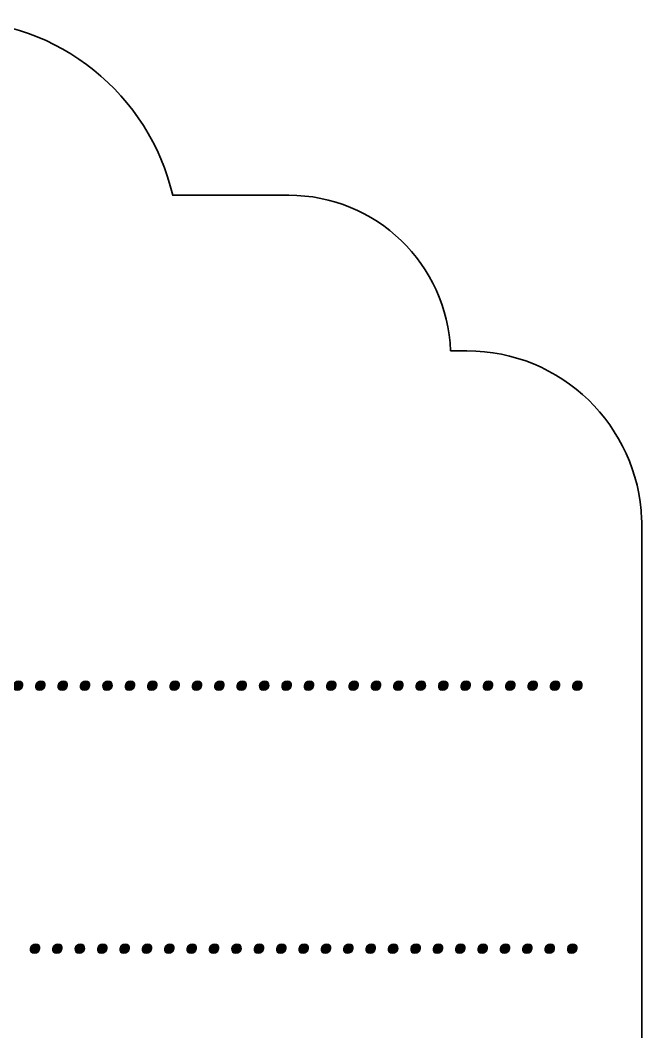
# Model space of a CAD drawing. Extents: x 91 to 846, y -1045 to 288.
# Drawn here: x 506 to 846, y -265 to 288 of the extents above; entities that cross this region are included whole.
import ezdxf

# ---------------------------------------------------------------- set-up
doc = ezdxf.new("R2010")
doc.units = 0
doc.header["$MEASUREMENT"] = 0
doc.layers.add('Layer 1', color=7, linetype='Continuous', lineweight=0)

# ---------------------------------------------------------------- blocks, each defined once
blk = doc.blocks.new('Block_3')
at = {"layer": 'Layer 1', "true_color": 0x000000, "transparency": 33554687}
h = blk.add_hatch(color=18, dxfattribs=at)
h.dxf.hatch_style = 2
edge = h.paths.add_edge_path()
edge.add_spline(control_points=[(504.49, -78.4), (502.86, -78.4), (501.91, -77.18), (502.18, -75.61), (502.39, -74.18), (503.75, -73.03), (505.11, -73.03), (506.67, -73.03), (507.83, -74.32), (507.49, -75.88), (507.28, -77.31), (505.92, -78.4), (504.49, -78.4)], knot_values=[0, 0, 0, 0, 1, 1, 1, 2, 2, 2, 3, 3, 3, 4, 4, 4, 4], degree=3, periodic=0)
h = blk.add_hatch(color=18, dxfattribs=at)
h.dxf.hatch_style = 2
edge = h.paths.add_edge_path()
edge.add_spline(control_points=[(516.73, -78.4), (515.1, -78.4), (514.15, -77.18), (514.42, -75.61), (514.63, -74.18), (515.98, -73.03), (517.34, -73.03), (518.91, -73.03), (520.06, -74.32), (519.72, -75.88), (519.52, -77.31), (518.16, -78.4), (516.73, -78.4)], knot_values=[0, 0, 0, 0, 1, 1, 1, 2, 2, 2, 3, 3, 3, 4, 4, 4, 4], degree=3, periodic=0)
h = blk.add_hatch(color=18, dxfattribs=at)
h.dxf.hatch_style = 2
edge = h.paths.add_edge_path()
edge.add_spline(control_points=[(528.97, -78.4), (527.34, -78.4), (526.39, -77.18), (526.66, -75.61), (526.86, -74.18), (528.22, -73.03), (529.58, -73.03), (531.15, -73.03), (532.3, -74.32), (531.96, -75.88), (531.76, -77.31), (530.4, -78.4), (528.97, -78.4)], knot_values=[0, 0, 0, 0, 1, 1, 1, 2, 2, 2, 3, 3, 3, 4, 4, 4, 4], degree=3, periodic=0)
h = blk.add_hatch(color=18, dxfattribs=at)
h.dxf.hatch_style = 2
edge = h.paths.add_edge_path()
edge.add_spline(control_points=[(541.21, -78.4), (539.58, -78.4), (538.63, -77.18), (538.9, -75.61), (539.1, -74.18), (540.46, -73.03), (541.82, -73.03), (543.39, -73.03), (544.54, -74.32), (544.2, -75.88), (544, -77.31), (542.64, -78.4), (541.21, -78.4)], knot_values=[0, 0, 0, 0, 1, 1, 1, 2, 2, 2, 3, 3, 3, 4, 4, 4, 4], degree=3, periodic=0)
h = blk.add_hatch(color=18, dxfattribs=at)
h.dxf.hatch_style = 2
edge = h.paths.add_edge_path()
edge.add_spline(control_points=[(553.45, -78.4), (551.82, -78.4), (550.87, -77.18), (551.14, -75.61), (551.34, -74.18), (552.7, -73.03), (554.06, -73.03), (555.63, -73.03), (556.78, -74.32), (556.44, -75.88), (556.24, -77.31), (554.88, -78.4), (553.45, -78.4)], knot_values=[0, 0, 0, 0, 1, 1, 1, 2, 2, 2, 3, 3, 3, 4, 4, 4, 4], degree=3, periodic=0)
h = blk.add_hatch(color=18, dxfattribs=at)
h.dxf.hatch_style = 2
edge = h.paths.add_edge_path()
edge.add_spline(control_points=[(565.69, -78.4), (564.06, -78.4), (563.11, -77.18), (563.38, -75.61), (563.58, -74.18), (564.94, -73.03), (566.3, -73.03), (567.87, -73.03), (569.02, -74.32), (568.68, -75.88), (568.48, -77.31), (567.12, -78.4), (565.69, -78.4)], knot_values=[0, 0, 0, 0, 1, 1, 1, 2, 2, 2, 3, 3, 3, 4, 4, 4, 4], degree=3, periodic=0)
h = blk.add_hatch(color=18, dxfattribs=at)
h.dxf.hatch_style = 2
edge = h.paths.add_edge_path()
edge.add_spline(control_points=[(577.93, -78.4), (576.3, -78.4), (575.35, -77.18), (575.62, -75.61), (575.82, -74.18), (577.18, -73.03), (578.54, -73.03), (580.11, -73.03), (581.26, -74.32), (580.92, -75.88), (580.72, -77.31), (579.36, -78.4), (577.93, -78.4)], knot_values=[0, 0, 0, 0, 1, 1, 1, 2, 2, 2, 3, 3, 3, 4, 4, 4, 4], degree=3, periodic=0)
h = blk.add_hatch(color=18, dxfattribs=at)
h.dxf.hatch_style = 2
edge = h.paths.add_edge_path()
edge.add_spline(control_points=[(590.17, -78.4), (588.54, -78.4), (587.59, -77.18), (587.86, -75.61), (588.06, -74.18), (589.42, -73.03), (590.78, -73.03), (592.34, -73.03), (593.5, -74.32), (593.16, -75.88), (592.96, -77.31), (591.6, -78.4), (590.17, -78.4)], knot_values=[0, 0, 0, 0, 1, 1, 1, 2, 2, 2, 3, 3, 3, 4, 4, 4, 4], degree=3, periodic=0)
h = blk.add_hatch(color=18, dxfattribs=at)
h.dxf.hatch_style = 2
edge = h.paths.add_edge_path()
edge.add_spline(control_points=[(602.41, -78.4), (600.78, -78.4), (599.83, -77.18), (600.1, -75.61), (600.3, -74.18), (601.66, -73.03), (603.02, -73.03), (604.59, -73.03), (605.74, -74.32), (605.4, -75.88), (605.2, -77.31), (603.84, -78.4), (602.41, -78.4)], knot_values=[0, 0, 0, 0, 1, 1, 1, 2, 2, 2, 3, 3, 3, 4, 4, 4, 4], degree=3, periodic=0)
h = blk.add_hatch(color=18, dxfattribs=at)
h.dxf.hatch_style = 2
edge = h.paths.add_edge_path()
edge.add_spline(control_points=[(614.65, -78.4), (613.02, -78.4), (612.06, -77.18), (612.34, -75.61), (612.54, -74.18), (613.9, -73.03), (615.26, -73.03), (616.82, -73.03), (617.98, -74.32), (617.64, -75.88), (617.44, -77.31), (616.08, -78.4), (614.65, -78.4)], knot_values=[0, 0, 0, 0, 1, 1, 1, 2, 2, 2, 3, 3, 3, 4, 4, 4, 4], degree=3, periodic=0)
h = blk.add_hatch(color=18, dxfattribs=at)
h.dxf.hatch_style = 2
edge = h.paths.add_edge_path()
edge.add_spline(control_points=[(626.89, -78.4), (625.26, -78.4), (624.3, -77.18), (624.58, -75.61), (624.78, -74.18), (626.14, -73.03), (627.5, -73.03), (629.06, -73.03), (630.22, -74.32), (629.88, -75.88), (629.68, -77.31), (628.32, -78.4), (626.89, -78.4)], knot_values=[0, 0, 0, 0, 1, 1, 1, 2, 2, 2, 3, 3, 3, 4, 4, 4, 4], degree=3, periodic=0)
h = blk.add_hatch(color=18, dxfattribs=at)
h.dxf.hatch_style = 2
edge = h.paths.add_edge_path()
edge.add_spline(control_points=[(639.13, -78.4), (637.5, -78.4), (636.54, -77.18), (636.82, -75.61), (637.02, -74.18), (638.38, -73.03), (639.74, -73.03), (641.3, -73.03), (642.46, -74.32), (642.12, -75.88), (641.92, -77.31), (640.55, -78.4), (639.13, -78.4)], knot_values=[0, 0, 0, 0, 1, 1, 1, 2, 2, 2, 3, 3, 3, 4, 4, 4, 4], degree=3, periodic=0)
h = blk.add_hatch(color=18, dxfattribs=at)
h.dxf.hatch_style = 2
edge = h.paths.add_edge_path()
edge.add_spline(control_points=[(651.37, -78.4), (649.73, -78.4), (648.78, -77.18), (649.05, -75.61), (649.26, -74.18), (650.62, -73.03), (651.98, -73.03), (653.54, -73.03), (654.7, -74.32), (654.36, -75.88), (654.15, -77.31), (652.79, -78.4), (651.37, -78.4)], knot_values=[0, 0, 0, 0, 1, 1, 1, 2, 2, 2, 3, 3, 3, 4, 4, 4, 4], degree=3, periodic=0)
h = blk.add_hatch(color=18, dxfattribs=at)
h.dxf.hatch_style = 2
edge = h.paths.add_edge_path()
edge.add_spline(control_points=[(663.61, -78.4), (661.97, -78.4), (661.02, -77.18), (661.3, -75.61), (661.5, -74.18), (662.86, -73.03), (664.22, -73.03), (665.78, -73.03), (666.94, -74.32), (666.6, -75.88), (666.39, -77.31), (665.03, -78.4), (663.61, -78.4)], knot_values=[0, 0, 0, 0, 1, 1, 1, 2, 2, 2, 3, 3, 3, 4, 4, 4, 4], degree=3, periodic=0)
h = blk.add_hatch(color=18, dxfattribs=at)
h.dxf.hatch_style = 2
edge = h.paths.add_edge_path()
edge.add_spline(control_points=[(675.85, -78.4), (674.21, -78.4), (673.26, -77.18), (673.53, -75.61), (673.74, -74.18), (675.1, -73.03), (676.46, -73.03), (678.02, -73.03), (679.18, -74.32), (678.84, -75.88), (678.63, -77.31), (677.27, -78.4), (675.85, -78.4)], knot_values=[0, 0, 0, 0, 1, 1, 1, 2, 2, 2, 3, 3, 3, 4, 4, 4, 4], degree=3, periodic=0)
h = blk.add_hatch(color=18, dxfattribs=at)
h.dxf.hatch_style = 2
edge = h.paths.add_edge_path()
edge.add_spline(control_points=[(688.09, -78.4), (686.45, -78.4), (685.5, -77.18), (685.77, -75.61), (685.98, -74.18), (687.34, -73.03), (688.7, -73.03), (690.26, -73.03), (691.42, -74.32), (691.08, -75.88), (690.87, -77.31), (689.51, -78.4), (688.09, -78.4)], knot_values=[0, 0, 0, 0, 1, 1, 1, 2, 2, 2, 3, 3, 3, 4, 4, 4, 4], degree=3, periodic=0)
h = blk.add_hatch(color=18, dxfattribs=at)
h.dxf.hatch_style = 2
edge = h.paths.add_edge_path()
edge.add_spline(control_points=[(700.33, -78.4), (698.69, -78.4), (697.74, -77.18), (698.01, -75.61), (698.22, -74.18), (699.58, -73.03), (700.94, -73.03), (702.5, -73.03), (703.66, -74.32), (703.32, -75.88), (703.11, -77.31), (701.75, -78.4), (700.33, -78.4)], knot_values=[0, 0, 0, 0, 1, 1, 1, 2, 2, 2, 3, 3, 3, 4, 4, 4, 4], degree=3, periodic=0)
h = blk.add_hatch(color=18, dxfattribs=at)
h.dxf.hatch_style = 2
edge = h.paths.add_edge_path()
edge.add_spline(control_points=[(712.56, -78.4), (710.93, -78.4), (709.98, -77.18), (710.25, -75.61), (710.46, -74.18), (711.82, -73.03), (713.18, -73.03), (714.74, -73.03), (715.9, -74.32), (715.56, -75.88), (715.35, -77.31), (713.99, -78.4), (712.56, -78.4)], knot_values=[0, 0, 0, 0, 1, 1, 1, 2, 2, 2, 3, 3, 3, 4, 4, 4, 4], degree=3, periodic=0)
h = blk.add_hatch(color=18, dxfattribs=at)
h.dxf.hatch_style = 2
edge = h.paths.add_edge_path()
edge.add_spline(control_points=[(724.8, -78.4), (723.17, -78.4), (722.22, -77.18), (722.49, -75.61), (722.7, -74.18), (724.06, -73.03), (725.42, -73.03), (726.98, -73.03), (728.14, -74.32), (727.8, -75.88), (727.59, -77.31), (726.23, -78.4), (724.8, -78.4)], knot_values=[0, 0, 0, 0, 1, 1, 1, 2, 2, 2, 3, 3, 3, 4, 4, 4, 4], degree=3, periodic=0)
h = blk.add_hatch(color=18, dxfattribs=at)
h.dxf.hatch_style = 2
edge = h.paths.add_edge_path()
edge.add_spline(control_points=[(737.04, -78.4), (735.41, -78.4), (734.46, -77.18), (734.73, -75.61), (734.94, -74.18), (736.3, -73.03), (737.66, -73.03), (739.22, -73.03), (740.38, -74.32), (740.04, -75.88), (739.83, -77.31), (738.47, -78.4), (737.04, -78.4)], knot_values=[0, 0, 0, 0, 1, 1, 1, 2, 2, 2, 3, 3, 3, 4, 4, 4, 4], degree=3, periodic=0)
h = blk.add_hatch(color=18, dxfattribs=at)
h.dxf.hatch_style = 2
edge = h.paths.add_edge_path()
edge.add_spline(control_points=[(749.28, -78.4), (747.65, -78.4), (746.7, -77.18), (746.97, -75.61), (747.17, -74.18), (748.53, -73.03), (749.89, -73.03), (751.46, -73.03), (752.61, -74.32), (752.27, -75.88), (752.07, -77.31), (750.71, -78.4), (749.28, -78.4)], knot_values=[0, 0, 0, 0, 1, 1, 1, 2, 2, 2, 3, 3, 3, 4, 4, 4, 4], degree=3, periodic=0)
h = blk.add_hatch(color=18, dxfattribs=at)
h.dxf.hatch_style = 2
edge = h.paths.add_edge_path()
edge.add_spline(control_points=[(761.52, -78.4), (759.89, -78.4), (758.94, -77.18), (759.21, -75.61), (759.42, -74.18), (760.77, -73.03), (762.13, -73.03), (763.7, -73.03), (764.85, -74.32), (764.51, -75.88), (764.31, -77.31), (762.95, -78.4), (761.52, -78.4)], knot_values=[0, 0, 0, 0, 1, 1, 1, 2, 2, 2, 3, 3, 3, 4, 4, 4, 4], degree=3, periodic=0)
h = blk.add_hatch(color=18, dxfattribs=at)
h.dxf.hatch_style = 2
edge = h.paths.add_edge_path()
edge.add_spline(control_points=[(773.76, -78.4), (772.13, -78.4), (771.18, -77.18), (771.45, -75.61), (771.65, -74.18), (773.01, -73.03), (774.37, -73.03), (775.94, -73.03), (777.09, -74.32), (776.75, -75.88), (776.55, -77.31), (775.19, -78.4), (773.76, -78.4)], knot_values=[0, 0, 0, 0, 1, 1, 1, 2, 2, 2, 3, 3, 3, 4, 4, 4, 4], degree=3, periodic=0)
h = blk.add_hatch(color=18, dxfattribs=at)
h.dxf.hatch_style = 2
edge = h.paths.add_edge_path()
edge.add_spline(control_points=[(786, -78.4), (784.37, -78.4), (783.42, -77.18), (783.69, -75.61), (783.89, -74.18), (785.25, -73.03), (786.61, -73.03), (788.18, -73.03), (789.33, -74.32), (788.99, -75.88), (788.79, -77.31), (787.43, -78.4), (786, -78.4)], knot_values=[0, 0, 0, 0, 1, 1, 1, 2, 2, 2, 3, 3, 3, 4, 4, 4, 4], degree=3, periodic=0)
h = blk.add_hatch(color=18, dxfattribs=at)
h.dxf.hatch_style = 2
edge = h.paths.add_edge_path()
edge.add_spline(control_points=[(798.24, -78.4), (796.61, -78.4), (795.66, -77.18), (795.93, -75.61), (796.13, -74.18), (797.49, -73.03), (798.85, -73.03), (800.42, -73.03), (801.57, -74.32), (801.23, -75.88), (801.03, -77.31), (799.67, -78.4), (798.24, -78.4)], knot_values=[0, 0, 0, 0, 1, 1, 1, 2, 2, 2, 3, 3, 3, 4, 4, 4, 4], degree=3, periodic=0)
h = blk.add_hatch(color=18, dxfattribs=at)
h.dxf.hatch_style = 2
edge = h.paths.add_edge_path()
edge.add_spline(control_points=[(810.48, -78.4), (808.85, -78.4), (807.9, -77.18), (808.17, -75.61), (808.37, -74.18), (809.73, -73.03), (811.09, -73.03), (812.66, -73.03), (813.81, -74.32), (813.47, -75.88), (813.27, -77.31), (811.91, -78.4), (810.48, -78.4)], knot_values=[0, 0, 0, 0, 1, 1, 1, 2, 2, 2, 3, 3, 3, 4, 4, 4, 4], degree=3, periodic=0)
at = {"layer": 'Layer 1'}
for points in [[(504.49, -78.4), (502.86, -78.4), (501.91, -77.18), (502.18, -75.61), (502.39, -74.18), (503.75, -73.03), (505.11, -73.03), (506.67, -73.03), (507.83, -74.32), (507.49, -75.88), (507.28, -77.31), (505.92, -78.4), (504.49, -78.4)], [(516.73, -78.4), (515.1, -78.4), (514.15, -77.18), (514.42, -75.61), (514.63, -74.18), (515.98, -73.03), (517.34, -73.03), (518.91, -73.03), (520.06, -74.32), (519.72, -75.88), (519.52, -77.31), (518.16, -78.4), (516.73, -78.4)], [(528.97, -78.4), (527.34, -78.4), (526.39, -77.18), (526.66, -75.61), (526.86, -74.18), (528.22, -73.03), (529.58, -73.03), (531.15, -73.03), (532.3, -74.32), (531.96, -75.88), (531.76, -77.31), (530.4, -78.4), (528.97, -78.4)], [(541.21, -78.4), (539.58, -78.4), (538.63, -77.18), (538.9, -75.61), (539.1, -74.18), (540.46, -73.03), (541.82, -73.03), (543.39, -73.03), (544.54, -74.32), (544.2, -75.88), (544, -77.31), (542.64, -78.4), (541.21, -78.4)], [(553.45, -78.4), (551.82, -78.4), (550.87, -77.18), (551.14, -75.61), (551.34, -74.18), (552.7, -73.03), (554.06, -73.03), (555.63, -73.03), (556.78, -74.32), (556.44, -75.88), (556.24, -77.31), (554.88, -78.4), (553.45, -78.4)], [(565.69, -78.4), (564.06, -78.4), (563.11, -77.18), (563.38, -75.61), (563.58, -74.18), (564.94, -73.03), (566.3, -73.03), (567.87, -73.03), (569.02, -74.32), (568.68, -75.88), (568.48, -77.31), (567.12, -78.4), (565.69, -78.4)], [(577.93, -78.4), (576.3, -78.4), (575.35, -77.18), (575.62, -75.61), (575.82, -74.18), (577.18, -73.03), (578.54, -73.03), (580.11, -73.03), (581.26, -74.32), (580.92, -75.88), (580.72, -77.31), (579.36, -78.4), (577.93, -78.4)], [(590.17, -78.4), (588.54, -78.4), (587.59, -77.18), (587.86, -75.61), (588.06, -74.18), (589.42, -73.03), (590.78, -73.03), (592.34, -73.03), (593.5, -74.32), (593.16, -75.88), (592.96, -77.31), (591.6, -78.4), (590.17, -78.4)], [(602.41, -78.4), (600.78, -78.4), (599.83, -77.18), (600.1, -75.61), (600.3, -74.18), (601.66, -73.03), (603.02, -73.03), (604.59, -73.03), (605.74, -74.32), (605.4, -75.88), (605.2, -77.31), (603.84, -78.4), (602.41, -78.4)], [(614.65, -78.4), (613.02, -78.4), (612.06, -77.18), (612.34, -75.61), (612.54, -74.18), (613.9, -73.03), (615.26, -73.03), (616.82, -73.03), (617.98, -74.32), (617.64, -75.88), (617.44, -77.31), (616.08, -78.4), (614.65, -78.4)], [(626.89, -78.4), (625.26, -78.4), (624.3, -77.18), (624.58, -75.61), (624.78, -74.18), (626.14, -73.03), (627.5, -73.03), (629.06, -73.03), (630.22, -74.32), (629.88, -75.88), (629.68, -77.31), (628.32, -78.4), (626.89, -78.4)], [(639.13, -78.4), (637.5, -78.4), (636.54, -77.18), (636.82, -75.61), (637.02, -74.18), (638.38, -73.03), (639.74, -73.03), (641.3, -73.03), (642.46, -74.32), (642.12, -75.88), (641.92, -77.31), (640.55, -78.4), (639.13, -78.4)], [(651.37, -78.4), (649.73, -78.4), (648.78, -77.18), (649.05, -75.61), (649.26, -74.18), (650.62, -73.03), (651.98, -73.03), (653.54, -73.03), (654.7, -74.32), (654.36, -75.88), (654.15, -77.31), (652.79, -78.4), (651.37, -78.4)], [(663.61, -78.4), (661.97, -78.4), (661.02, -77.18), (661.3, -75.61), (661.5, -74.18), (662.86, -73.03), (664.22, -73.03), (665.78, -73.03), (666.94, -74.32), (666.6, -75.88), (666.39, -77.31), (665.03, -78.4), (663.61, -78.4)], [(675.85, -78.4), (674.21, -78.4), (673.26, -77.18), (673.53, -75.61), (673.74, -74.18), (675.1, -73.03), (676.46, -73.03), (678.02, -73.03), (679.18, -74.32), (678.84, -75.88), (678.63, -77.31), (677.27, -78.4), (675.85, -78.4)], [(688.09, -78.4), (686.45, -78.4), (685.5, -77.18), (685.77, -75.61), (685.98, -74.18), (687.34, -73.03), (688.7, -73.03), (690.26, -73.03), (691.42, -74.32), (691.08, -75.88), (690.87, -77.31), (689.51, -78.4), (688.09, -78.4)], [(700.33, -78.4), (698.69, -78.4), (697.74, -77.18), (698.01, -75.61), (698.22, -74.18), (699.58, -73.03), (700.94, -73.03), (702.5, -73.03), (703.66, -74.32), (703.32, -75.88), (703.11, -77.31), (701.75, -78.4), (700.33, -78.4)], [(712.56, -78.4), (710.93, -78.4), (709.98, -77.18), (710.25, -75.61), (710.46, -74.18), (711.82, -73.03), (713.18, -73.03), (714.74, -73.03), (715.9, -74.32), (715.56, -75.88), (715.35, -77.31), (713.99, -78.4), (712.56, -78.4)], [(724.8, -78.4), (723.17, -78.4), (722.22, -77.18), (722.49, -75.61), (722.7, -74.18), (724.06, -73.03), (725.42, -73.03), (726.98, -73.03), (728.14, -74.32), (727.8, -75.88), (727.59, -77.31), (726.23, -78.4), (724.8, -78.4)], [(737.04, -78.4), (735.41, -78.4), (734.46, -77.18), (734.73, -75.61), (734.94, -74.18), (736.3, -73.03), (737.66, -73.03), (739.22, -73.03), (740.38, -74.32), (740.04, -75.88), (739.83, -77.31), (738.47, -78.4), (737.04, -78.4)], [(749.28, -78.4), (747.65, -78.4), (746.7, -77.18), (746.97, -75.61), (747.17, -74.18), (748.53, -73.03), (749.89, -73.03), (751.46, -73.03), (752.61, -74.32), (752.27, -75.88), (752.07, -77.31), (750.71, -78.4), (749.28, -78.4)], [(761.52, -78.4), (759.89, -78.4), (758.94, -77.18), (759.21, -75.61), (759.42, -74.18), (760.77, -73.03), (762.13, -73.03), (763.7, -73.03), (764.85, -74.32), (764.51, -75.88), (764.31, -77.31), (762.95, -78.4), (761.52, -78.4)], [(773.76, -78.4), (772.13, -78.4), (771.18, -77.18), (771.45, -75.61), (771.65, -74.18), (773.01, -73.03), (774.37, -73.03), (775.94, -73.03), (777.09, -74.32), (776.75, -75.88), (776.55, -77.31), (775.19, -78.4), (773.76, -78.4)], [(786, -78.4), (784.37, -78.4), (783.42, -77.18), (783.69, -75.61), (783.89, -74.18), (785.25, -73.03), (786.61, -73.03), (788.18, -73.03), (789.33, -74.32), (788.99, -75.88), (788.79, -77.31), (787.43, -78.4), (786, -78.4)], [(798.24, -78.4), (796.61, -78.4), (795.66, -77.18), (795.93, -75.61), (796.13, -74.18), (797.49, -73.03), (798.85, -73.03), (800.42, -73.03), (801.57, -74.32), (801.23, -75.88), (801.03, -77.31), (799.67, -78.4), (798.24, -78.4)], [(810.48, -78.4), (808.85, -78.4), (807.9, -77.18), (808.17, -75.61), (808.37, -74.18), (809.73, -73.03), (811.09, -73.03), (812.66, -73.03), (813.81, -74.32), (813.47, -75.88), (813.27, -77.31), (811.91, -78.4), (810.48, -78.4)]]:
    blk.add_open_spline(points, degree=3, knots=[0, 0, 0, 0, 1, 1, 1, 2, 2, 2, 3, 3, 3, 4, 4, 4, 4], dxfattribs=at)
blk = doc.blocks.new('Block_2')
at = {"layer": 'Layer 1'}
blk.add_blockref('Block_3', (0, 0), dxfattribs=at)
blk = doc.blocks.new('Block_6')
at = {"layer": 'Layer 1', "true_color": 0x000000, "transparency": 33554687}
h = blk.add_hatch(color=18, dxfattribs=at)
h.dxf.hatch_style = 2
edge = h.paths.add_edge_path()
edge.add_spline(control_points=[(513.84, -222.16), (512.21, -222.16), (511.26, -220.94), (511.53, -219.37), (511.73, -217.95), (513.09, -216.79), (514.45, -216.79), (516.02, -216.79), (517.17, -218.08), (516.83, -219.65), (516.63, -221.07), (515.27, -222.16), (513.84, -222.16)], knot_values=[0, 0, 0, 0, 1, 1, 1, 2, 2, 2, 3, 3, 3, 4, 4, 4, 4], degree=3, periodic=0)
h = blk.add_hatch(color=18, dxfattribs=at)
h.dxf.hatch_style = 2
edge = h.paths.add_edge_path()
edge.add_spline(control_points=[(526.08, -222.16), (524.45, -222.16), (523.5, -220.94), (523.77, -219.37), (523.97, -217.95), (525.33, -216.79), (526.69, -216.79), (528.26, -216.79), (529.41, -218.08), (529.07, -219.65), (528.87, -221.07), (527.51, -222.16), (526.08, -222.16)], knot_values=[0, 0, 0, 0, 1, 1, 1, 2, 2, 2, 3, 3, 3, 4, 4, 4, 4], degree=3, periodic=0)
h = blk.add_hatch(color=18, dxfattribs=at)
h.dxf.hatch_style = 2
edge = h.paths.add_edge_path()
edge.add_spline(control_points=[(538.32, -222.16), (536.69, -222.16), (535.74, -220.94), (536.01, -219.37), (536.21, -217.95), (537.57, -216.79), (538.93, -216.79), (540.5, -216.79), (541.65, -218.08), (541.31, -219.65), (541.11, -221.07), (539.75, -222.16), (538.32, -222.16)], knot_values=[0, 0, 0, 0, 1, 1, 1, 2, 2, 2, 3, 3, 3, 4, 4, 4, 4], degree=3, periodic=0)
h = blk.add_hatch(color=18, dxfattribs=at)
h.dxf.hatch_style = 2
edge = h.paths.add_edge_path()
edge.add_spline(control_points=[(550.56, -222.16), (548.93, -222.16), (547.98, -220.94), (548.25, -219.37), (548.45, -217.95), (549.81, -216.79), (551.17, -216.79), (552.74, -216.79), (553.89, -218.08), (553.55, -219.65), (553.35, -221.07), (551.99, -222.16), (550.56, -222.16)], knot_values=[0, 0, 0, 0, 1, 1, 1, 2, 2, 2, 3, 3, 3, 4, 4, 4, 4], degree=3, periodic=0)
h = blk.add_hatch(color=18, dxfattribs=at)
h.dxf.hatch_style = 2
edge = h.paths.add_edge_path()
edge.add_spline(control_points=[(562.8, -222.16), (561.17, -222.16), (560.22, -220.94), (560.49, -219.37), (560.69, -217.95), (562.05, -216.79), (563.41, -216.79), (564.98, -216.79), (566.13, -218.08), (565.79, -219.65), (565.59, -221.07), (564.23, -222.16), (562.8, -222.16)], knot_values=[0, 0, 0, 0, 1, 1, 1, 2, 2, 2, 3, 3, 3, 4, 4, 4, 4], degree=3, periodic=0)
h = blk.add_hatch(color=18, dxfattribs=at)
h.dxf.hatch_style = 2
edge = h.paths.add_edge_path()
edge.add_spline(control_points=[(575.04, -222.16), (573.41, -222.16), (572.46, -220.94), (572.73, -219.37), (572.93, -217.95), (574.29, -216.79), (575.65, -216.79), (577.21, -216.79), (578.37, -218.08), (578.03, -219.65), (577.83, -221.07), (576.47, -222.16), (575.04, -222.16)], knot_values=[0, 0, 0, 0, 1, 1, 1, 2, 2, 2, 3, 3, 3, 4, 4, 4, 4], degree=3, periodic=0)
h = blk.add_hatch(color=18, dxfattribs=at)
h.dxf.hatch_style = 2
edge = h.paths.add_edge_path()
edge.add_spline(control_points=[(587.28, -222.16), (585.65, -222.16), (584.69, -220.94), (584.97, -219.37), (585.17, -217.95), (586.53, -216.79), (587.89, -216.79), (589.45, -216.79), (590.61, -218.08), (590.27, -219.65), (590.07, -221.07), (588.71, -222.16), (587.28, -222.16)], knot_values=[0, 0, 0, 0, 1, 1, 1, 2, 2, 2, 3, 3, 3, 4, 4, 4, 4], degree=3, periodic=0)
h = blk.add_hatch(color=18, dxfattribs=at)
h.dxf.hatch_style = 2
edge = h.paths.add_edge_path()
edge.add_spline(control_points=[(599.52, -222.16), (597.89, -222.16), (596.93, -220.94), (597.21, -219.37), (597.41, -217.95), (598.77, -216.79), (600.13, -216.79), (601.69, -216.79), (602.85, -218.08), (602.51, -219.65), (602.31, -221.07), (600.95, -222.16), (599.52, -222.16)], knot_values=[0, 0, 0, 0, 1, 1, 1, 2, 2, 2, 3, 3, 3, 4, 4, 4, 4], degree=3, periodic=0)
h = blk.add_hatch(color=18, dxfattribs=at)
h.dxf.hatch_style = 2
edge = h.paths.add_edge_path()
edge.add_spline(control_points=[(611.76, -222.16), (610.13, -222.16), (609.17, -220.94), (609.45, -219.37), (609.65, -217.95), (611.01, -216.79), (612.37, -216.79), (613.93, -216.79), (615.09, -218.08), (614.75, -219.65), (614.55, -221.07), (613.19, -222.16), (611.76, -222.16)], knot_values=[0, 0, 0, 0, 1, 1, 1, 2, 2, 2, 3, 3, 3, 4, 4, 4, 4], degree=3, periodic=0)
h = blk.add_hatch(color=18, dxfattribs=at)
h.dxf.hatch_style = 2
edge = h.paths.add_edge_path()
edge.add_spline(control_points=[(624, -222.16), (622.37, -222.16), (621.41, -220.94), (621.69, -219.37), (621.89, -217.95), (623.25, -216.79), (624.61, -216.79), (626.17, -216.79), (627.33, -218.08), (626.99, -219.65), (626.79, -221.07), (625.42, -222.16), (624, -222.16)], knot_values=[0, 0, 0, 0, 1, 1, 1, 2, 2, 2, 3, 3, 3, 4, 4, 4, 4], degree=3, periodic=0)
h = blk.add_hatch(color=18, dxfattribs=at)
h.dxf.hatch_style = 2
edge = h.paths.add_edge_path()
edge.add_spline(control_points=[(636.24, -222.16), (634.61, -222.16), (633.65, -220.94), (633.93, -219.37), (634.13, -217.95), (635.49, -216.79), (636.85, -216.79), (638.41, -216.79), (639.57, -218.08), (639.23, -219.65), (639.03, -221.07), (637.67, -222.16), (636.24, -222.16)], knot_values=[0, 0, 0, 0, 1, 1, 1, 2, 2, 2, 3, 3, 3, 4, 4, 4, 4], degree=3, periodic=0)
h = blk.add_hatch(color=18, dxfattribs=at)
h.dxf.hatch_style = 2
edge = h.paths.add_edge_path()
edge.add_spline(control_points=[(648.48, -222.16), (646.84, -222.16), (645.89, -220.94), (646.17, -219.37), (646.37, -217.95), (647.73, -216.79), (649.09, -216.79), (650.65, -216.79), (651.81, -218.08), (651.47, -219.65), (651.26, -221.07), (649.9, -222.16), (648.48, -222.16)], knot_values=[0, 0, 0, 0, 1, 1, 1, 2, 2, 2, 3, 3, 3, 4, 4, 4, 4], degree=3, periodic=0)
h = blk.add_hatch(color=18, dxfattribs=at)
h.dxf.hatch_style = 2
edge = h.paths.add_edge_path()
edge.add_spline(control_points=[(660.72, -222.16), (659.08, -222.16), (658.13, -220.94), (658.4, -219.37), (658.61, -217.95), (659.97, -216.79), (661.33, -216.79), (662.89, -216.79), (664.05, -218.08), (663.71, -219.65), (663.5, -221.07), (662.14, -222.16), (660.72, -222.16)], knot_values=[0, 0, 0, 0, 1, 1, 1, 2, 2, 2, 3, 3, 3, 4, 4, 4, 4], degree=3, periodic=0)
h = blk.add_hatch(color=18, dxfattribs=at)
h.dxf.hatch_style = 2
edge = h.paths.add_edge_path()
edge.add_spline(control_points=[(672.96, -222.16), (671.32, -222.16), (670.37, -220.94), (670.64, -219.37), (670.85, -217.95), (672.21, -216.79), (673.57, -216.79), (675.13, -216.79), (676.29, -218.08), (675.95, -219.65), (675.74, -221.07), (674.38, -222.16), (672.96, -222.16)], knot_values=[0, 0, 0, 0, 1, 1, 1, 2, 2, 2, 3, 3, 3, 4, 4, 4, 4], degree=3, periodic=0)
h = blk.add_hatch(color=18, dxfattribs=at)
h.dxf.hatch_style = 2
edge = h.paths.add_edge_path()
edge.add_spline(control_points=[(685.19, -222.16), (683.56, -222.16), (682.61, -220.94), (682.88, -219.37), (683.09, -217.95), (684.45, -216.79), (685.81, -216.79), (687.37, -216.79), (688.53, -218.08), (688.19, -219.65), (687.98, -221.07), (686.62, -222.16), (685.19, -222.16)], knot_values=[0, 0, 0, 0, 1, 1, 1, 2, 2, 2, 3, 3, 3, 4, 4, 4, 4], degree=3, periodic=0)
h = blk.add_hatch(color=18, dxfattribs=at)
h.dxf.hatch_style = 2
edge = h.paths.add_edge_path()
edge.add_spline(control_points=[(697.43, -222.16), (695.8, -222.16), (694.85, -220.94), (695.12, -219.37), (695.33, -217.95), (696.69, -216.79), (698.05, -216.79), (699.61, -216.79), (700.77, -218.08), (700.43, -219.65), (700.22, -221.07), (698.86, -222.16), (697.43, -222.16)], knot_values=[0, 0, 0, 0, 1, 1, 1, 2, 2, 2, 3, 3, 3, 4, 4, 4, 4], degree=3, periodic=0)
h = blk.add_hatch(color=18, dxfattribs=at)
h.dxf.hatch_style = 2
edge = h.paths.add_edge_path()
edge.add_spline(control_points=[(709.67, -222.16), (708.04, -222.16), (707.09, -220.94), (707.36, -219.37), (707.57, -217.95), (708.93, -216.79), (710.29, -216.79), (711.85, -216.79), (713.01, -218.08), (712.67, -219.65), (712.46, -221.07), (711.1, -222.16), (709.67, -222.16)], knot_values=[0, 0, 0, 0, 1, 1, 1, 2, 2, 2, 3, 3, 3, 4, 4, 4, 4], degree=3, periodic=0)
h = blk.add_hatch(color=18, dxfattribs=at)
h.dxf.hatch_style = 2
edge = h.paths.add_edge_path()
edge.add_spline(control_points=[(721.91, -222.16), (720.28, -222.16), (719.33, -220.94), (719.6, -219.37), (719.81, -217.95), (721.17, -216.79), (722.53, -216.79), (724.09, -216.79), (725.25, -218.08), (724.91, -219.65), (724.7, -221.07), (723.34, -222.16), (721.91, -222.16)], knot_values=[0, 0, 0, 0, 1, 1, 1, 2, 2, 2, 3, 3, 3, 4, 4, 4, 4], degree=3, periodic=0)
h = blk.add_hatch(color=18, dxfattribs=at)
h.dxf.hatch_style = 2
edge = h.paths.add_edge_path()
edge.add_spline(control_points=[(734.15, -222.16), (732.52, -222.16), (731.57, -220.94), (731.84, -219.37), (732.05, -217.95), (733.41, -216.79), (734.77, -216.79), (736.33, -216.79), (737.49, -218.08), (737.15, -219.65), (736.94, -221.07), (735.58, -222.16), (734.15, -222.16)], knot_values=[0, 0, 0, 0, 1, 1, 1, 2, 2, 2, 3, 3, 3, 4, 4, 4, 4], degree=3, periodic=0)
h = blk.add_hatch(color=18, dxfattribs=at)
h.dxf.hatch_style = 2
edge = h.paths.add_edge_path()
edge.add_spline(control_points=[(746.39, -222.16), (744.76, -222.16), (743.81, -220.94), (744.08, -219.37), (744.29, -217.95), (745.64, -216.79), (747.01, -216.79), (748.57, -216.79), (749.72, -218.08), (749.38, -219.65), (749.18, -221.07), (747.82, -222.16), (746.39, -222.16)], knot_values=[0, 0, 0, 0, 1, 1, 1, 2, 2, 2, 3, 3, 3, 4, 4, 4, 4], degree=3, periodic=0)
h = blk.add_hatch(color=18, dxfattribs=at)
h.dxf.hatch_style = 2
edge = h.paths.add_edge_path()
edge.add_spline(control_points=[(758.63, -222.16), (757, -222.16), (756.05, -220.94), (756.32, -219.37), (756.52, -217.95), (757.88, -216.79), (759.24, -216.79), (760.81, -216.79), (761.96, -218.08), (761.62, -219.65), (761.42, -221.07), (760.06, -222.16), (758.63, -222.16)], knot_values=[0, 0, 0, 0, 1, 1, 1, 2, 2, 2, 3, 3, 3, 4, 4, 4, 4], degree=3, periodic=0)
h = blk.add_hatch(color=18, dxfattribs=at)
h.dxf.hatch_style = 2
edge = h.paths.add_edge_path()
edge.add_spline(control_points=[(770.87, -222.16), (769.24, -222.16), (768.29, -220.94), (768.56, -219.37), (768.76, -217.95), (770.12, -216.79), (771.48, -216.79), (773.05, -216.79), (774.2, -218.08), (773.86, -219.65), (773.66, -221.07), (772.3, -222.16), (770.87, -222.16)], knot_values=[0, 0, 0, 0, 1, 1, 1, 2, 2, 2, 3, 3, 3, 4, 4, 4, 4], degree=3, periodic=0)
h = blk.add_hatch(color=18, dxfattribs=at)
h.dxf.hatch_style = 2
edge = h.paths.add_edge_path()
edge.add_spline(control_points=[(783.11, -222.16), (781.48, -222.16), (780.53, -220.94), (780.8, -219.37), (781, -217.95), (782.36, -216.79), (783.72, -216.79), (785.29, -216.79), (786.44, -218.08), (786.1, -219.65), (785.9, -221.07), (784.54, -222.16), (783.11, -222.16)], knot_values=[0, 0, 0, 0, 1, 1, 1, 2, 2, 2, 3, 3, 3, 4, 4, 4, 4], degree=3, periodic=0)
h = blk.add_hatch(color=18, dxfattribs=at)
h.dxf.hatch_style = 2
edge = h.paths.add_edge_path()
edge.add_spline(control_points=[(795.35, -222.16), (793.72, -222.16), (792.77, -220.94), (793.04, -219.37), (793.24, -217.95), (794.6, -216.79), (795.96, -216.79), (797.53, -216.79), (798.68, -218.08), (798.34, -219.65), (798.14, -221.07), (796.78, -222.16), (795.35, -222.16)], knot_values=[0, 0, 0, 0, 1, 1, 1, 2, 2, 2, 3, 3, 3, 4, 4, 4, 4], degree=3, periodic=0)
h = blk.add_hatch(color=18, dxfattribs=at)
h.dxf.hatch_style = 2
edge = h.paths.add_edge_path()
edge.add_spline(control_points=[(807.59, -222.16), (805.96, -222.16), (805.01, -220.94), (805.28, -219.37), (805.48, -217.95), (806.84, -216.79), (808.2, -216.79), (809.77, -216.79), (810.92, -218.08), (810.58, -219.65), (810.38, -221.07), (809.02, -222.16), (807.59, -222.16)], knot_values=[0, 0, 0, 0, 1, 1, 1, 2, 2, 2, 3, 3, 3, 4, 4, 4, 4], degree=3, periodic=0)
at = {"layer": 'Layer 1'}
for points in [[(513.84, -222.16), (512.21, -222.16), (511.26, -220.94), (511.53, -219.37), (511.73, -217.95), (513.09, -216.79), (514.45, -216.79), (516.02, -216.79), (517.17, -218.08), (516.83, -219.65), (516.63, -221.07), (515.27, -222.16), (513.84, -222.16)], [(526.08, -222.16), (524.45, -222.16), (523.5, -220.94), (523.77, -219.37), (523.97, -217.95), (525.33, -216.79), (526.69, -216.79), (528.26, -216.79), (529.41, -218.08), (529.07, -219.65), (528.87, -221.07), (527.51, -222.16), (526.08, -222.16)], [(538.32, -222.16), (536.69, -222.16), (535.74, -220.94), (536.01, -219.37), (536.21, -217.95), (537.57, -216.79), (538.93, -216.79), (540.5, -216.79), (541.65, -218.08), (541.31, -219.65), (541.11, -221.07), (539.75, -222.16), (538.32, -222.16)], [(550.56, -222.16), (548.93, -222.16), (547.98, -220.94), (548.25, -219.37), (548.45, -217.95), (549.81, -216.79), (551.17, -216.79), (552.74, -216.79), (553.89, -218.08), (553.55, -219.65), (553.35, -221.07), (551.99, -222.16), (550.56, -222.16)], [(562.8, -222.16), (561.17, -222.16), (560.22, -220.94), (560.49, -219.37), (560.69, -217.95), (562.05, -216.79), (563.41, -216.79), (564.98, -216.79), (566.13, -218.08), (565.79, -219.65), (565.59, -221.07), (564.23, -222.16), (562.8, -222.16)], [(575.04, -222.16), (573.41, -222.16), (572.46, -220.94), (572.73, -219.37), (572.93, -217.95), (574.29, -216.79), (575.65, -216.79), (577.21, -216.79), (578.37, -218.08), (578.03, -219.65), (577.83, -221.07), (576.47, -222.16), (575.04, -222.16)], [(587.28, -222.16), (585.65, -222.16), (584.69, -220.94), (584.97, -219.37), (585.17, -217.95), (586.53, -216.79), (587.89, -216.79), (589.45, -216.79), (590.61, -218.08), (590.27, -219.65), (590.07, -221.07), (588.71, -222.16), (587.28, -222.16)], [(599.52, -222.16), (597.89, -222.16), (596.93, -220.94), (597.21, -219.37), (597.41, -217.95), (598.77, -216.79), (600.13, -216.79), (601.69, -216.79), (602.85, -218.08), (602.51, -219.65), (602.31, -221.07), (600.95, -222.16), (599.52, -222.16)], [(611.76, -222.16), (610.13, -222.16), (609.17, -220.94), (609.45, -219.37), (609.65, -217.95), (611.01, -216.79), (612.37, -216.79), (613.93, -216.79), (615.09, -218.08), (614.75, -219.65), (614.55, -221.07), (613.19, -222.16), (611.76, -222.16)], [(624, -222.16), (622.37, -222.16), (621.41, -220.94), (621.69, -219.37), (621.89, -217.95), (623.25, -216.79), (624.61, -216.79), (626.17, -216.79), (627.33, -218.08), (626.99, -219.65), (626.79, -221.07), (625.42, -222.16), (624, -222.16)], [(636.24, -222.16), (634.61, -222.16), (633.65, -220.94), (633.93, -219.37), (634.13, -217.95), (635.49, -216.79), (636.85, -216.79), (638.41, -216.79), (639.57, -218.08), (639.23, -219.65), (639.03, -221.07), (637.67, -222.16), (636.24, -222.16)], [(648.48, -222.16), (646.84, -222.16), (645.89, -220.94), (646.17, -219.37), (646.37, -217.95), (647.73, -216.79), (649.09, -216.79), (650.65, -216.79), (651.81, -218.08), (651.47, -219.65), (651.26, -221.07), (649.9, -222.16), (648.48, -222.16)], [(660.72, -222.16), (659.08, -222.16), (658.13, -220.94), (658.4, -219.37), (658.61, -217.95), (659.97, -216.79), (661.33, -216.79), (662.89, -216.79), (664.05, -218.08), (663.71, -219.65), (663.5, -221.07), (662.14, -222.16), (660.72, -222.16)], [(672.96, -222.16), (671.32, -222.16), (670.37, -220.94), (670.64, -219.37), (670.85, -217.95), (672.21, -216.79), (673.57, -216.79), (675.13, -216.79), (676.29, -218.08), (675.95, -219.65), (675.74, -221.07), (674.38, -222.16), (672.96, -222.16)], [(685.19, -222.16), (683.56, -222.16), (682.61, -220.94), (682.88, -219.37), (683.09, -217.95), (684.45, -216.79), (685.81, -216.79), (687.37, -216.79), (688.53, -218.08), (688.19, -219.65), (687.98, -221.07), (686.62, -222.16), (685.19, -222.16)], [(697.43, -222.16), (695.8, -222.16), (694.85, -220.94), (695.12, -219.37), (695.33, -217.95), (696.69, -216.79), (698.05, -216.79), (699.61, -216.79), (700.77, -218.08), (700.43, -219.65), (700.22, -221.07), (698.86, -222.16), (697.43, -222.16)], [(709.67, -222.16), (708.04, -222.16), (707.09, -220.94), (707.36, -219.37), (707.57, -217.95), (708.93, -216.79), (710.29, -216.79), (711.85, -216.79), (713.01, -218.08), (712.67, -219.65), (712.46, -221.07), (711.1, -222.16), (709.67, -222.16)], [(721.91, -222.16), (720.28, -222.16), (719.33, -220.94), (719.6, -219.37), (719.81, -217.95), (721.17, -216.79), (722.53, -216.79), (724.09, -216.79), (725.25, -218.08), (724.91, -219.65), (724.7, -221.07), (723.34, -222.16), (721.91, -222.16)], [(734.15, -222.16), (732.52, -222.16), (731.57, -220.94), (731.84, -219.37), (732.05, -217.95), (733.41, -216.79), (734.77, -216.79), (736.33, -216.79), (737.49, -218.08), (737.15, -219.65), (736.94, -221.07), (735.58, -222.16), (734.15, -222.16)], [(746.39, -222.16), (744.76, -222.16), (743.81, -220.94), (744.08, -219.37), (744.29, -217.95), (745.64, -216.79), (747.01, -216.79), (748.57, -216.79), (749.72, -218.08), (749.38, -219.65), (749.18, -221.07), (747.82, -222.16), (746.39, -222.16)], [(758.63, -222.16), (757, -222.16), (756.05, -220.94), (756.32, -219.37), (756.52, -217.95), (757.88, -216.79), (759.24, -216.79), (760.81, -216.79), (761.96, -218.08), (761.62, -219.65), (761.42, -221.07), (760.06, -222.16), (758.63, -222.16)], [(770.87, -222.16), (769.24, -222.16), (768.29, -220.94), (768.56, -219.37), (768.76, -217.95), (770.12, -216.79), (771.48, -216.79), (773.05, -216.79), (774.2, -218.08), (773.86, -219.65), (773.66, -221.07), (772.3, -222.16), (770.87, -222.16)], [(783.11, -222.16), (781.48, -222.16), (780.53, -220.94), (780.8, -219.37), (781, -217.95), (782.36, -216.79), (783.72, -216.79), (785.29, -216.79), (786.44, -218.08), (786.1, -219.65), (785.9, -221.07), (784.54, -222.16), (783.11, -222.16)], [(795.35, -222.16), (793.72, -222.16), (792.77, -220.94), (793.04, -219.37), (793.24, -217.95), (794.6, -216.79), (795.96, -216.79), (797.53, -216.79), (798.68, -218.08), (798.34, -219.65), (798.14, -221.07), (796.78, -222.16), (795.35, -222.16)], [(807.59, -222.16), (805.96, -222.16), (805.01, -220.94), (805.28, -219.37), (805.48, -217.95), (806.84, -216.79), (808.2, -216.79), (809.77, -216.79), (810.92, -218.08), (810.58, -219.65), (810.38, -221.07), (809.02, -222.16), (807.59, -222.16)]]:
    blk.add_open_spline(points, degree=3, knots=[0, 0, 0, 0, 1, 1, 1, 2, 2, 2, 3, 3, 3, 4, 4, 4, 4], dxfattribs=at)
blk = doc.blocks.new('Block_5')
at = {"layer": 'Layer 1'}
blk.add_blockref('Block_6', (0, 0), dxfattribs=at)
blk = doc.blocks.new('Block_1')
at = {"layer": 'Layer 1'}
for name in ['Block_2', 'Block_5']:
    blk.add_blockref(name, (0, 0), dxfattribs=at)
blk = doc.blocks.new('Block_0')
at = {"layer": 'Layer 1', "color": 1, "lineweight": 35, "true_color": 0xff0000}
blk.add_open_spline([(845.91, 15.16), (844.05, 66.35), (801.96, 107.26), (750.35, 107.26), (750.35, 107.26), (741.44, 107.26), (741.44, 107.26), (739.59, 154.56), (700.67, 192.3), (652.95, 192.3), (652.95, 192.3), (589.45, 192.3), (589.45, 192.3), (576.63, 247.12), (527.46, 287.94), (468.7, 287.94), (409.96, 287.94), (360.8, 247.12), (347.98, 192.3), (347.98, 192.3), (284.48, 192.3), (284.48, 192.3), (260.04, 192.3), (237.87, 182.37), (221.85, 166.35), (206.64, 151.12), (196.93, 130.29), (195.99, 107.26), (195.99, 107.26), (187.08, 107.26), (187.08, 107.26), (160.65, 107.26), (136.76, 96.56), (119.43, 79.24), (102.89, 62.7), (92.41, 40.17), (91.51, 15.16), (91.46, 13.99), (91.43, 12.82), (91.43, 11.62), (91.43, 11.62), (91.43, -1003.39), (91.43, -1003.39), (91.43, -1026.31), (109.98, -1044.87), (132.9, -1044.87), (132.9, -1044.87), (804.53, -1044.87), (804.53, -1044.87), (827.45, -1044.87), (845.99, -1026.31), (845.99, -1003.39), (845.99, -1003.39), (845.99, 11.62), (845.99, 11.62), (845.99, 12.82), (845.96, 13.99), (845.91, 15.16)], degree=3, knots=[0, 0, 0, 0, 1, 1, 1, 2, 2, 2, 3, 3, 3, 4, 4, 4, 5, 5, 5, 6, 6, 6, 7, 7, 7, 8, 8, 8, 9, 9, 9, 10, 10, 10, 11, 11, 11, 12, 12, 12, 13, 13, 13, 14, 14, 14, 15, 15, 15, 16, 16, 16, 17, 17, 17, 18, 18, 18, 19, 19, 19, 19], dxfattribs=at)
at = {"layer": 'Layer 1'}
blk.add_blockref('Block_1', (0, 0), dxfattribs=at)

msp = doc.modelspace()

# ---------------------------------------------------------------- block references
at = {"layer": 'Layer 1'}
msp.add_blockref('Block_0', (0, 0), dxfattribs=at)

doc.saveas('drawing.dxf')
